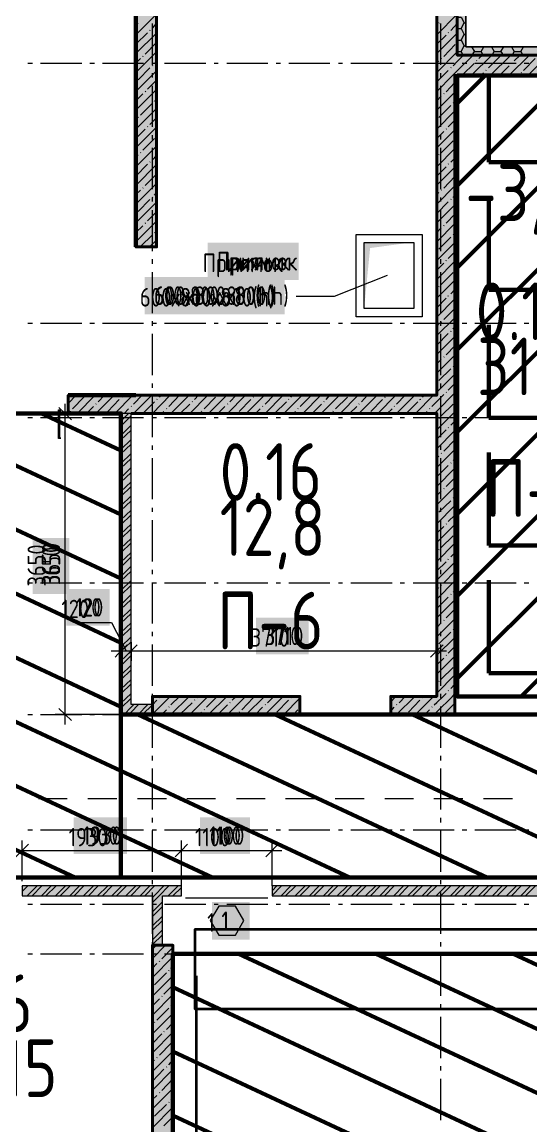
# Model space of a CAD drawing. Header units: millimetres. Extents: x -164500 to 426394, y -23753 to 102118.
# Drawn here: x -68379 to -62200, y 8979 to 22379 of the extents above; entities that cross this region are included whole.
import ezdxf

# ---------------------------------------------------------------- set-up
doc = ezdxf.new("R2010")
doc.units = ezdxf.units.MM
for name, color, linetype, lineweight in [('0) шлифовка', 5, 'Continuous', 60), ('183 стяжка подвал', 160, 'Continuous', 60), ('192 подвал стенки 0.2м гидроиз', 6, 'Continuous', 60), ('389 П-1', 210, 'Continuous', 35), ('414 скб подвал', 160, 'Continuous', 60)]:
    doc.layers.add(name, color=color, linetype=linetype, lineweight=lineweight)
doc.layers.add('PDF _Геометрия', color=7, linetype='Continuous', true_color=0x1f1f1f)
doc.layers.add('PDF _Сплошная заливка', color=7, linetype='Continuous', true_color=0xffffff)
doc.layers.add('PDF _Текст', color=7, linetype='Continuous')
doc.styles.get("Standard").update_dxf_attribs({"font": 'ГОСТ тип А.ttf'})
doc.styles.add('СПДС', font='ГОСТ тип А.ttf', dxfattribs={"width": 0.9})
doc.linetypes.add('зигзаг', pattern='A,0.00254,-5.08,[131,ltypeshp.shx,S=5.08,R=0,X=-5.08,Y=0],-10.16,[131,ltypeshp.shx,S=5.08,R=180,X=5.08,Y=0],-5.08', length=20.32254)
pattern_1 = [(155, (205553.1, 26879), (-297.8825, -638.811), [])]

msp = doc.modelspace()

# ---------------------------------------------------------------- hatches: boundary and pattern name
at = {"layer": '0) шлифовка', "true_color": 0x2776bb}
h = msp.add_hatch(dxfattribs=at)
h.set_pattern_fill('ANSI31', color=152, scale=222, angle=110)
h.set_pattern_definition(pattern_1)
h.paths.add_polyline_path([(-67178.041, 11993.277), (-71020.405, 11993.277), (-71020.405, 17627.614), (-67178.041, 17627.614)])
h = msp.add_hatch(dxfattribs=at)
h.set_pattern_fill('ANSI31', color=152, scale=222, angle=110)
h.set_pattern_definition(pattern_1)
h.paths.add_polyline_path([(-55591.642, 11993.277), (-67178.041, 11993.277), (-67178.041, 13971.65), (-55591.642, 13971.65)])
h = msp.add_hatch(dxfattribs=at)
h.set_pattern_fill('ANSI31', color=152, scale=222, angle=110)
h.set_pattern_definition(pattern_1)
h.paths.add_polyline_path([(-31300.449, 966.076), (-66546.826, 966.076), (-66546.826, 11069.754), (-31300.449, 11069.754)])
at = {"layer": '183 стяжка подвал'}
h = msp.add_hatch(dxfattribs=at)
h.set_pattern_fill('ANSI31', color=256, scale=222)
h.set_pattern_definition([(45, (205553.1, 26879), (-498.4042, 498.4042), [])])
h.paths.add_polyline_path([(-61573.359, 21728.394), (-63094.206, 21728.394), (-63094.206, 14191.94), (-61573.359, 14191.94)])
at = {"layer": '414 скб подвал'}
h = msp.add_hatch(dxfattribs=at)
h.set_pattern_fill('ANGLE', color=256, scale=222)
h.set_pattern_definition([(0, (205553.1, 26879), (0, 1550.67), [1127.76, -422.91]), (90, (205553.1, 26879), (-1550.67, 9e-14), [1127.76, -422.91])])
h.paths.add_polyline_path([(-61573.359, 21728.394), (-63094.206, 21728.394), (-63094.206, 14191.94), (-61573.359, 14191.94)])
at = {"layer": 'PDF _Сплошная заливка', "linetype": 'зигзаг', "transparency": 33554559}
msp.add_hatch(color=7, dxfattribs=at).paths.add_polyline_path([(-64225.31, 18906.99), (-64191.419, 19245.897), (-64187.183, 19292.497), (-64157.529, 19589.041), (-64153.292, 19635.641), (-64119.401, 19639.877), (-64089.747, 19644.113), (-64055.856, 19648.35), (-63996.547, 19656.822), (-63962.657, 19661.059), (-63903.348, 19669.531), (-63869.457, 19673.768), (-63810.148, 19682.241), (-63776.258, 19686.477), (-63716.949, 19694.95), (-63683.058, 19699.186), (-63653.421, 19703.422), (-64225.31, 19703.422)])
h = msp.add_hatch(color=256, dxfattribs=at)
h.paths.add_polyline_path([(-69266.559, 17627.614), (-69266.559, 17847.904), (-69669.011, 17847.904), (-69669.011, 17627.614)])
h.paths.add_polyline_path([(-67817.729, 17847.904), (-67817.729, 17627.614), (-63344.151, 17627.614), (-63344.151, 17847.904)])
h = msp.add_hatch(color=256, dxfattribs=at)
h.paths.add_polyline_path([(-65004.797, 13971.65), (-65004.797, 14191.94), (-66796.77, 14191.94), (-66796.77, 13971.65)])
h.paths.add_polyline_path([(-63903.348, 14191.94), (-63903.348, 13971.65), (-63344.168, 13971.65), (-63344.168, 14191.94)])
h = msp.add_hatch(color=256, dxfattribs=at)
h.paths.add_polyline_path([(-63123.861, 13971.65), (-63123.861, 14191.94), (-63344.151, 14191.94), (-63344.151, 13971.65)])
h.paths.add_polyline_path([(-61670.795, 14191.94), (-61670.795, 13971.65), (-61353.086, 13971.65), (-61353.086, 14191.94)])
h = msp.add_hatch(color=256, dxfattribs=at)
h.paths.add_polyline_path([(-69478.376, 11772.987), (-69478.376, 11891.605), (-69859.647, 11891.605), (-69859.647, 11772.987)])
h.paths.add_polyline_path([(-65343.705, 11891.605), (-65343.705, 11772.987), (-58730.773, 11772.987), (-58730.773, 11891.605)])
h.paths.add_polyline_path([(-66445.154, 11772.987), (-66445.154, 11891.605), (-68376.926, 11891.605), (-68376.926, 11772.987)])

# ---------------------------------------------------------------- linework, layer by layer
at = {"layer": '0) шлифовка'}
for points in [[(-67178.041, 11993.277), (-71020.405, 11993.277), (-71020.405, 17627.614), (-67178.041, 17627.614)], [(-55591.642, 11993.277), (-67178.041, 11993.277), (-67178.041, 13971.65), (-55591.642, 13971.65)], [(-31300.449, 966.076), (-66546.826, 966.076), (-66546.826, 11069.754), (-31300.449, 11069.754)]]:
    msp.add_lwpolyline(points, close=True, dxfattribs=at)
at = {"layer": '183 стяжка подвал'}
msp.add_lwpolyline([(-63094.206, 21728.394), (-61573.359, 21728.394), (-61573.359, 14191.94), (-63094.206, 14191.94)], close=True, dxfattribs=at)
at = {"layer": '192 подвал стенки 0.2м гидроиз'}
for points in [[(-66995.879, 19648.35), (-66995.879, 23935.529), (-71143.259, 23935.529), (-71143.259, 17847.904), (-69266.559, 17847.904)], [(-67817.729, 17847.904), (-66995.879, 17847.904)]]:
    msp.add_lwpolyline(points, dxfattribs=at)
at = {"layer": '389 П-1'}
msp.add_lwpolyline([(-62030.886, 10394.767), (-66276.439, 10394.767), (-66276.439, 11366.698), (-62030.886, 11366.698)], close=True, dxfattribs=at)
msp.add_lwpolyline([(-66264.453, 10802.625), (-66264.453, 938.133), (-49283.475, 938.133), (-49283.475, 8570.312)], dxfattribs=at)
at = {"layer": 'PDF _Геометрия', "color": 7, "lineweight": 40}
for points in [[(-66995.879, 24261.728), (-66995.879, 27684.693), (-66745.934, 27684.693), (-63344.151, 27684.693), (-63094.206, 27684.693), (-63094.206, 21978.339), (-62992.534, 21978.339)], [(-63094.206, 21978.339), (-63094.206, 27684.693)], [(-71088.186, 24261.728), (-71003.459, 24261.728), (-67182.278, 24261.728), (-67097.551, 24261.728), (-67182.278, 24261.728), (-71003.459, 24261.728), (-71088.186, 24261.728), (-71189.858, 24261.728), (-71189.858, 24011.783), (-66995.879, 24011.783), (-66995.879, 19648.35), (-66745.934, 19648.35), (-66745.934, 27434.749), (-63344.151, 27434.749), (-63344.151, 21728.394), (-63344.151, 17847.904), (-67817.729, 17847.904), (-67817.729, 17627.614), (-67178.041, 17627.614)], [(-67055.187, 17627.614), (-63344.151, 17627.614), (-63344.151, 14191.94), (-63903.348, 14191.94), (-63903.348, 13971.65), (-63344.151, 13971.65), (-63123.861, 13971.65), (-63123.861, 14191.94), (-63123.861, 21728.394), (-63094.206, 21728.394), (-55566.224, 21728.394)], [(-71189.858, 10014.905), (-71189.858, 13022.709), (-71410.148, 13022.709), (-71410.148, 8468.64), (-71410.148, 8218.695), (-66796.77, 8218.695), (-66796.77, 461.951), (-66546.826, 461.951), (-62522.3, 461.951), (-62522.3, 711.895), (-66546.826, 711.895), (-66546.826, 8218.695), (-66546.826, 8468.64), (-66546.826, 11171.427), (-66796.77, 11171.427), (-66796.77, 8468.64), (-71189.858, 8468.64), (-71189.858, 9896.287)]]:
    msp.add_lwpolyline(points, dxfattribs=at)
at = {"layer": 'PDF _Геометрия', "color": 7, "lineweight": 9}
for points in [[(-62992.534, 27684.693), (-62992.534, 22080.011)], [(-30948.833, 22080.011), (-30948.833, 461.951), (-30948.833, 22080.011), (-31050.505, 22080.011), (-62992.534, 22080.011), (-31050.505, 22080.011)], [(-64322.746, 18801.081), (-64322.746, 19800.858), (-63522.077, 19800.858), (-63522.077, 18801.081)], [(-63623.749, 18902.753), (-64225.31, 18902.753), (-64225.31, 19703.422), (-63623.749, 19703.422)], [(-65991.865, 11645.897), (-66093.537, 11472.207), (-65991.865, 11294.281), (-65788.521, 11294.281), (-65686.848, 11472.207), (-65788.521, 11645.897)]]:
    msp.add_lwpolyline(points, close=True, dxfattribs=at)
at = {"layer": 'PDF _Геометрия', "lineweight": 9}
for points in [[(-66995.879, 22224.047), (-66745.934, 22473.991)], [(-63344.151, 22224.047), (-63094.206, 22473.991)], [(-66995.879, 22334.191), (-66970.461, 22363.846)], [(-66995.879, 22109.665), (-66856.079, 22249.465)], [(-66995.879, 21995.284), (-66745.934, 22245.228)], [(-66826.425, 22274.883), (-66822.188, 22283.355)], [(-66796.77, 22304.537), (-66745.934, 22359.61)], [(-63344.151, 21995.284), (-63094.206, 22245.228)], [(-63318.733, 22363.846), (-63314.496, 22368.082)], [(-63204.351, 22249.465), (-63200.115, 22253.701)], [(-63174.697, 22274.883), (-63094.206, 22359.61)], [(-66885.734, 21991.048), (-66745.934, 22130.847)], [(-63344.151, 22109.665), (-63229.769, 22219.81)], [(-66995.879, 21766.521), (-66745.934, 22016.466)], [(-63344.151, 21766.521), (-63094.206, 22016.466)], [(-63344.151, 21537.759), (-63153.515, 21728.394), (-63094.206, 21787.703), (-62903.571, 21978.339)], [(-63259.424, 21961.393), (-63119.624, 22105.429)], [(-63145.042, 21847.012), (-63094.206, 21902.084), (-63017.952, 21978.339)], [(-62924.753, 21728.394), (-62674.808, 21978.339)], [(-62831.553, 21935.975), (-62789.19, 21978.339)], [(-62695.99, 21728.394), (-62446.046, 21978.339)], [(-62467.228, 21728.394), (-62217.283, 21978.339)], [(-62403.682, 21906.321), (-62331.665, 21978.339)], [(-62238.465, 21728.394), (-61988.521, 21978.339)], [(-66995.879, 21880.903), (-66940.806, 21935.975)], [(-66911.152, 21961.393), (-66906.915, 21969.866)], [(-66796.77, 21847.012), (-66792.534, 21855.485)], [(-66771.352, 21876.666), (-66745.934, 21902.084)], [(-63344.151, 21880.903), (-63318.733, 21906.321)], [(-63289.078, 21935.975), (-63284.842, 21940.212)], [(-63030.661, 21736.867), (-62890.862, 21876.666)], [(-62861.207, 21906.321), (-62856.971, 21910.557)], [(-62717.172, 21821.594), (-62577.372, 21961.393)], [(-62581.609, 21728.394), (-62462.991, 21847.012)], [(-62433.337, 21876.666), (-62429.1, 21880.903)], [(-62289.301, 21791.94), (-62149.502, 21935.975)], [(-66995.879, 21537.759), (-66745.934, 21787.703)], [(-66970.461, 21677.558), (-66826.425, 21821.594)], [(-63344.151, 21652.14), (-63267.896, 21728.394), (-63204.351, 21791.94)], [(-63174.697, 21821.594), (-63170.461, 21825.83)], [(-62810.371, 21728.394), (-62776.481, 21762.285)], [(-62746.826, 21791.94), (-62742.59, 21796.176)], [(-62352.846, 21728.394), (-62348.61, 21736.867)], [(-62318.955, 21762.285), (-62314.719, 21766.521)], [(-66995.879, 21652.14), (-66991.642, 21652.14)], [(-66856.079, 21563.177), (-66745.934, 21673.322)], [(-63229.769, 21533.523), (-63123.861, 21643.667)], [(-66995.879, 21308.996), (-66745.934, 21558.941)], [(-66995.879, 21423.378), (-66911.152, 21508.105)], [(-66885.734, 21533.523), (-66877.261, 21541.995)], [(-63344.151, 21308.996), (-63123.861, 21529.286)], [(-63344.151, 21423.378), (-63289.078, 21478.45)], [(-63259.424, 21508.105), (-63255.187, 21512.341)], [(-66995.879, 21080.234), (-66745.934, 21330.178)], [(-66940.806, 21249.688), (-66796.77, 21393.723)], [(-66771.352, 21419.141), (-66767.116, 21427.614)], [(-63318.733, 21220.033), (-63174.697, 21364.069)], [(-63145.042, 21393.723), (-63140.806, 21397.96)], [(-66970.461, 21220.033), (-66966.224, 21224.27)], [(-66826.425, 21135.306), (-66745.934, 21215.797)], [(-63344.151, 21080.234), (-63123.861, 21300.524)], [(-63344.151, 21194.615), (-63339.914, 21198.851)], [(-63204.351, 21105.652), (-63123.861, 21186.142)], [(-66995.879, 20851.471), (-66745.934, 21101.416)], [(-66995.879, 20965.853), (-66885.734, 21080.234)], [(-66856.079, 21105.652), (-66851.843, 21109.888)], [(-63344.151, 20851.471), (-63123.861, 21071.761)], [(-63344.151, 20965.853), (-63259.424, 21050.579)], [(-63229.769, 21080.234), (-63225.533, 21084.47)], [(-66911.152, 20821.817), (-66771.352, 20965.853)], [(-63289.078, 20792.162), (-63145.042, 20936.198)], [(-66995.879, 20622.709), (-66745.934, 20872.653)], [(-66940.806, 20792.162), (-66936.57, 20796.399)], [(-63344.151, 20622.709), (-63123.861, 20842.999)], [(-63318.733, 20766.744), (-63314.496, 20770.981)], [(-66995.879, 20737.09), (-66970.461, 20766.744)], [(-66995.879, 20508.327), (-66856.079, 20652.363)], [(-66995.879, 20393.946), (-66745.934, 20648.127)], [(-66826.425, 20677.781), (-66822.188, 20682.018)], [(-66796.77, 20707.436), (-66745.934, 20758.272)], [(-63204.351, 20652.363), (-63200.115, 20656.599)], [(-63174.697, 20677.781), (-63123.861, 20728.617)], [(-66885.734, 20393.946), (-66745.934, 20533.746)], [(-63344.151, 20508.327), (-63229.769, 20622.709)], [(-63344.151, 20398.183), (-63123.861, 20618.472)], [(-63259.424, 20364.292), (-63123.861, 20504.091)], [(-66995.879, 20169.42), (-66745.934, 20419.364)], [(-66911.152, 20364.292), (-66906.915, 20368.528)], [(-63344.151, 20169.42), (-63123.861, 20389.71)], [(-66995.879, 20283.801), (-66940.806, 20338.874)], [(-66796.77, 20249.911), (-66792.534, 20254.147)], [(-66771.352, 20279.565), (-66745.934, 20304.983)], [(-63344.151, 20283.801), (-63318.733, 20309.219)], [(-63289.078, 20338.874), (-63284.842, 20343.11)], [(-63145.042, 20249.911), (-63123.861, 20275.329)], [(-66995.879, 19940.657), (-66745.934, 20190.602)], [(-66970.461, 20080.457), (-66826.425, 20224.492)], [(-63344.151, 20055.039), (-63204.351, 20194.838)], [(-63344.151, 19940.657), (-63123.861, 20160.947)], [(-63174.697, 20224.492), (-63170.461, 20228.729)], [(-66995.879, 20055.039), (-66991.642, 20055.039)], [(-66856.079, 19966.076), (-66745.934, 20076.22)], [(-63229.769, 19936.421), (-63123.861, 20046.566)], [(-66995.879, 19711.895), (-66745.934, 19961.839)], [(-66995.879, 19826.276), (-66911.152, 19906.767)], [(-66885.734, 19936.421), (-66877.261, 19940.657)], [(-63344.151, 19711.895), (-63123.861, 19932.185)], [(-63344.151, 19826.276), (-63289.078, 19881.349)], [(-63259.424, 19906.767), (-63255.187, 19915.239)], [(-66940.806, 19652.586), (-66796.77, 19796.622)], [(-66830.661, 19648.35), (-66745.934, 19733.077)], [(-66771.352, 19822.04), (-66767.116, 19826.276)], [(-63344.151, 19483.132), (-63123.861, 19703.422)], [(-63318.733, 19622.932), (-63174.697, 19766.967)], [(-63145.042, 19796.622), (-63140.806, 19800.858)], [(-63344.151, 19597.514), (-63339.914, 19601.75)], [(-63204.351, 19508.55), (-63123.861, 19589.041)], [(-63344.151, 19254.37), (-63123.861, 19474.66)], [(-63344.151, 19368.751), (-63259.424, 19453.478)], [(-63229.769, 19478.896), (-63225.533, 19487.369)], [(-63289.078, 19195.061), (-63145.042, 19339.097)], [(-63344.151, 19025.607), (-63123.861, 19245.897)], [(-63318.733, 19165.407), (-63314.496, 19169.643)], [(-63204.351, 19051.025), (-63200.115, 19059.498)], [(-63174.697, 19080.68), (-63123.861, 19131.516)], [(-63344.151, 18911.226), (-63229.769, 19025.607)], [(-63344.151, 18796.845), (-63123.861, 19017.135)], [(-63259.424, 18767.19), (-63123.861, 18902.753)], [(-63344.151, 18572.319), (-63123.861, 18788.372)], [(-63344.151, 18682.463), (-63318.733, 18712.118)], [(-63289.078, 18737.536), (-63284.842, 18741.772)], [(-63174.697, 18623.155), (-63170.461, 18631.627)], [(-63145.042, 18652.809), (-63123.861, 18678.227)], [(-63344.151, 18457.937), (-63204.351, 18597.737)], [(-63344.151, 18343.556), (-63123.861, 18563.846)], [(-63229.769, 18339.32), (-63123.861, 18449.465)], [(-63344.151, 18114.793), (-63123.861, 18335.083)], [(-63344.151, 18229.175), (-63289.078, 18284.247)], [(-63259.424, 18309.665), (-63255.187, 18313.902)], [(-63344.151, 17886.031), (-63123.861, 18106.321)], [(-63318.733, 18025.83), (-63174.697, 18169.866)], [(-63145.042, 18195.284), (-63140.806, 18199.52)], [(-63344.151, 18000.412), (-63339.914, 18000.412)], [(-63204.351, 17911.449), (-63123.861, 17991.94)], [(-67817.729, 17750.468), (-67720.293, 17847.904)], [(-67766.893, 17682.686), (-67627.094, 17826.722)], [(-67711.821, 17627.614), (-67491.531, 17847.904)], [(-67483.058, 17627.614), (-67262.768, 17847.904)], [(-67453.404, 17767.413), (-67377.149, 17847.904)], [(-67254.296, 17627.614), (-67034.006, 17847.904)], [(-67169.569, 17826.722), (-67165.332, 17830.958)], [(-67025.533, 17627.614), (-66805.243, 17847.904)], [(-67025.533, 17741.995), (-66919.624, 17847.904)], [(-66796.77, 17627.614), (-66580.717, 17847.904)], [(-66712.044, 17826.722), (-66690.862, 17847.904)], [(-66597.662, 17712.341), (-66466.336, 17847.904)], [(-66572.244, 17627.614), (-66351.954, 17847.904)], [(-66343.482, 17627.614), (-66123.192, 17847.904)], [(-66284.173, 17797.068), (-66237.573, 17847.904)], [(-66169.792, 17682.686), (-66029.992, 17826.722)], [(-66114.719, 17627.614), (-65894.429, 17847.904)], [(-65885.957, 17627.614), (-65665.667, 17847.904)], [(-65856.302, 17767.413), (-65780.048, 17847.904)], [(-65657.194, 17627.614), (-65436.904, 17847.904)], [(-65572.467, 17826.722), (-65568.231, 17830.958)], [(-65428.432, 17627.614), (-65208.142, 17847.904)], [(-65428.432, 17741.995), (-65322.523, 17847.904)], [(-65199.669, 17627.614), (-64979.379, 17847.904)], [(-65114.942, 17826.722), (-65093.76, 17847.904)], [(-65000.561, 17712.341), (-64864.998, 17847.904)], [(-64970.906, 17627.614), (-64750.617, 17847.904)], [(-64746.38, 17627.614), (-64526.09, 17847.904)], [(-64687.071, 17797.068), (-64640.472, 17847.904)], [(-64572.69, 17682.686), (-64428.654, 17826.722)], [(-64517.618, 17627.614), (-64297.328, 17847.904)], [(-64288.855, 17627.614), (-64068.565, 17847.904)], [(-64259.201, 17767.413), (-64182.947, 17847.904)], [(-64060.093, 17627.614), (-63839.803, 17847.904)], [(-63975.366, 17826.722), (-63966.893, 17830.958)], [(-63831.33, 17627.614), (-63611.04, 17847.904)], [(-63831.33, 17741.995), (-63725.421, 17847.904)], [(-63602.568, 17627.614), (-63382.278, 17847.904)], [(-63517.841, 17826.722), (-63496.659, 17847.904)], [(-63403.459, 17712.341), (-63344.151, 17771.65), (-63259.424, 17856.377)], [(-63373.805, 17627.614), (-63344.151, 17657.268), (-63123.861, 17877.558)], [(-63229.769, 17881.795), (-63225.533, 17886.031)], [(-67597.439, 17627.614), (-67512.712, 17712.341)], [(-67483.058, 17741.995), (-67478.822, 17746.232)], [(-67339.022, 17653.032), (-67199.223, 17797.068)], [(-67055.187, 17712.341), (-67050.951, 17716.577)], [(-66911.152, 17627.614), (-66771.352, 17767.413)], [(-66741.698, 17797.068), (-66737.462, 17801.304)], [(-66457.863, 17627.614), (-66343.482, 17741.995)], [(-66313.827, 17767.413), (-66309.591, 17771.65)], [(-66000.338, 17627.614), (-65915.611, 17712.341)], [(-65885.957, 17741.995), (-65881.72, 17746.232)], [(-65741.921, 17653.032), (-65602.122, 17797.068)], [(-65458.086, 17712.341), (-65453.85, 17716.577)], [(-65314.05, 17627.614), (-65170.015, 17767.413)], [(-65144.597, 17797.068), (-65140.36, 17801.304)], [(-64856.525, 17627.614), (-64742.144, 17741.995)], [(-64716.726, 17767.413), (-64712.489, 17771.65)], [(-64403.236, 17627.614), (-64314.273, 17712.341)], [(-64288.855, 17741.995), (-64284.619, 17746.232)], [(-64144.819, 17653.032), (-64000.784, 17797.068)], [(-63860.984, 17712.341), (-63856.748, 17716.577)], [(-63716.949, 17627.614), (-63572.913, 17767.413)], [(-63547.495, 17797.068), (-63539.022, 17801.304)], [(-63289.078, 17597.96), (-63145.042, 17741.995)], [(-67796.547, 17653.032), (-67792.311, 17661.505)], [(-67368.677, 17627.614), (-67364.44, 17631.85)], [(-67139.914, 17627.614), (-67084.842, 17682.686)], [(-66686.625, 17627.614), (-66656.971, 17653.032)], [(-66627.317, 17682.686), (-66623.08, 17686.923)], [(-66229.1, 17627.614), (-66229.1, 17627.614)], [(-66199.446, 17653.032), (-66195.21, 17661.505)], [(-65771.575, 17627.614), (-65767.339, 17631.85)], [(-65542.813, 17627.614), (-65487.74, 17682.686)], [(-65085.288, 17627.614), (-65059.87, 17653.032)], [(-65030.215, 17682.686), (-65025.979, 17686.923)], [(-64631.999, 17627.614), (-64631.999, 17627.614)], [(-64602.345, 17653.032), (-64598.108, 17661.505)], [(-64174.474, 17627.614), (-64170.238, 17631.85)], [(-63945.711, 17627.614), (-63886.403, 17682.686)], [(-63488.186, 17627.614), (-63458.532, 17653.032)], [(-63433.114, 17682.686), (-63428.877, 17686.923)], [(-63344.151, 17428.506), (-63123.861, 17648.796)], [(-63318.733, 17568.305), (-63314.496, 17572.542)], [(-63344.151, 17314.125), (-63229.769, 17428.506)], [(-63344.151, 17199.743), (-63123.861, 17420.033)], [(-63204.351, 17453.924), (-63200.115, 17458.16)], [(-63174.697, 17483.578), (-63123.861, 17534.414)], [(-63259.424, 17170.089), (-63123.861, 17305.652)], [(-63344.151, 16970.981), (-63123.861, 17191.271)], [(-63344.151, 17085.362), (-63318.733, 17110.78)], [(-63289.078, 17140.434), (-63284.842, 17144.671)], [(-63174.697, 17026.053), (-63170.461, 17030.29)], [(-63145.042, 17055.708), (-63123.861, 17076.889)], [(-63344.151, 16856.599), (-63204.351, 16996.399)], [(-63344.151, 16742.218), (-63123.861, 16962.508)], [(-63229.769, 16742.218), (-63123.861, 16848.127)], [(-63344.151, 16517.692), (-63123.861, 16737.982)], [(-63344.151, 16632.073), (-63289.078, 16682.909)], [(-63259.424, 16712.564), (-63255.187, 16716.8)], [(-63344.151, 16288.929), (-63123.861, 16509.219)], [(-63318.733, 16428.729), (-63174.697, 16568.528)], [(-63145.042, 16598.183), (-63140.806, 16602.419)], [(-63344.151, 16403.311), (-63339.914, 16403.311)], [(-63204.351, 16314.348), (-63123.861, 16394.838)], [(-63344.151, 16060.167), (-63123.861, 16280.457)], [(-63344.151, 16174.548), (-63259.424, 16255.039)], [(-63229.769, 16284.693), (-63225.533, 16288.929)], [(-63289.078, 16000.858), (-63145.042, 16140.657)], [(-63344.151, 15831.404), (-63123.861, 16051.694)], [(-63318.733, 15971.204), (-63314.496, 15975.44)], [(-63344.151, 15717.023), (-63229.769, 15827.168)], [(-63344.151, 15602.642), (-63123.861, 15822.932)], [(-63204.351, 15856.822), (-63200.115, 15861.059)], [(-63174.697, 15886.477), (-63123.861, 15937.313)], [(-63259.424, 15572.987), (-63123.861, 15708.55)], [(-63344.151, 15373.879), (-63123.861, 15594.169)], [(-63289.078, 15543.333), (-63284.842, 15547.569)], [(-63344.151, 15488.261), (-63318.733, 15513.679)], [(-63174.697, 15428.952), (-63170.461, 15433.188)], [(-63145.042, 15458.606), (-63123.861, 15479.788)], [(-63344.151, 15259.498), (-63204.351, 15399.297)], [(-63344.151, 15145.117), (-63123.861, 15365.407)], [(-63229.769, 15145.117), (-63123.861, 15251.025)], [(-63344.151, 14916.354), (-63123.861, 15136.644)], [(-63344.151, 15030.736), (-63289.078, 15085.808)], [(-63259.424, 15115.462), (-63255.187, 15119.699)], [(-63344.151, 14691.828), (-63123.861, 14907.882)], [(-63318.733, 14831.627), (-63174.697, 14971.427)], [(-63145.042, 15001.081), (-63140.806, 15005.317)], [(-63344.151, 14801.973), (-63339.914, 14806.209)], [(-63204.351, 14717.246), (-63123.861, 14797.737)], [(-63344.151, 14463.065), (-63123.861, 14683.355)], [(-63344.151, 14577.447), (-63259.424, 14657.937)], [(-63229.769, 14687.592), (-63225.533, 14691.828)], [(-63289.078, 14403.757), (-63145.042, 14543.556)], [(-63344.151, 14234.303), (-63123.861, 14454.593)], [(-63318.733, 14374.102), (-63314.496, 14378.339)], [(-63174.697, 14289.375), (-63123.861, 14340.212)], [(-63373.805, 14090.267), (-63344.151, 14119.922), (-63267.896, 14191.94), (-63229.769, 14230.067)], [(-63373.805, 13971.65), (-63344.151, 14005.54), (-63153.515, 14191.94), (-63123.861, 14225.83)], [(-63204.351, 14259.721), (-63200.115, 14263.957)], [(-66796.77, 13975.886), (-66580.717, 14191.94)], [(-66796.77, 14090.267), (-66741.698, 14145.34)], [(-66712.044, 14174.994), (-66707.807, 14179.23)], [(-66572.244, 13971.65), (-66351.954, 14191.94)], [(-66572.244, 14090.267), (-66466.336, 14191.94)], [(-66457.863, 13975.886), (-66313.827, 14115.685)], [(-66343.482, 13971.65), (-66123.192, 14191.94)], [(-66284.173, 14145.34), (-66279.937, 14149.576)], [(-66254.518, 14174.994), (-66237.573, 14191.94)], [(-66140.137, 14060.613), (-66008.811, 14191.94)], [(-66114.719, 13971.65), (-65894.429, 14191.94)], [(-66000.338, 13971.65), (-65885.957, 14090.267)], [(-65885.957, 13971.65), (-65665.667, 14191.94)], [(-65856.302, 14115.685), (-65852.066, 14119.922)], [(-65826.648, 14145.34), (-65780.048, 14191.94)], [(-65712.267, 14030.958), (-65572.467, 14174.994)], [(-65657.194, 13971.65), (-65436.904, 14191.94)], [(-65428.432, 13971.65), (-65208.142, 14191.94)], [(-65428.432, 14090.267), (-65424.195, 14094.504)], [(-65398.777, 14115.685), (-65322.523, 14191.94)], [(-65284.396, 14001.304), (-65144.597, 14145.34)], [(-65199.669, 13971.65), (-65004.797, 14170.758)], [(-65114.942, 14174.994), (-65110.706, 14179.23)], [(-63903.348, 14128.394), (-63839.803, 14191.94)], [(-63831.33, 13971.65), (-63611.04, 14191.94)], [(-63831.33, 14090.267), (-63827.094, 14094.504)], [(-63801.676, 14115.685), (-63725.421, 14191.94)], [(-63687.294, 14001.304), (-63547.495, 14145.34)], [(-63602.568, 13971.65), (-63382.278, 14191.94)], [(-63517.841, 14174.994), (-63513.604, 14179.23)], [(-63259.424, 13975.886), (-63123.861, 14111.449)], [(-66686.625, 13971.65), (-66627.317, 14030.958)], [(-66597.662, 14060.613), (-66593.426, 14064.849)], [(-66229.1, 13971.65), (-66199.446, 14001.304)], [(-66169.792, 14030.958), (-66165.555, 14035.195)], [(-65771.575, 13971.65), (-65771.575, 13975.886)], [(-65741.921, 14001.304), (-65737.685, 14005.54)], [(-65542.813, 13971.65), (-65458.086, 14060.613)], [(-65314.05, 13975.886), (-65309.814, 13980.122)], [(-65085.288, 13971.65), (-65030.215, 14030.958)], [(-63903.348, 14014.013), (-63860.984, 14060.613)], [(-63716.949, 13975.886), (-63712.712, 13980.122)], [(-63488.186, 13971.65), (-63433.114, 14030.958)], [(-63403.459, 14060.613), (-63399.223, 14064.849)], [(-63145.042, 13971.65), (-63123.861, 13997.068)], [(-66796.77, 11010.446), (-66635.789, 11171.427)], [(-66796.77, 11124.827), (-66745.934, 11171.427)], [(-66682.389, 11006.209), (-66546.826, 11146.009)], [(-66796.77, 10781.683), (-66546.826, 11031.627)], [(-66796.77, 10896.064), (-66741.698, 10951.137)], [(-66712.044, 10976.555), (-66707.807, 10985.028)], [(-66597.662, 10862.174), (-66593.426, 10870.646)], [(-66572.244, 10891.828), (-66546.826, 10917.246)], [(-66796.77, 10552.921), (-66546.826, 10802.865)], [(-66771.352, 10692.72), (-66627.317, 10836.756)], [(-66796.77, 10667.302), (-66792.534, 10667.302)], [(-66656.971, 10578.339), (-66546.826, 10688.484)], [(-66796.77, 10324.158), (-66546.826, 10574.102)], [(-66796.77, 10438.539), (-66712.044, 10523.266)], [(-66682.389, 10548.684), (-66678.153, 10552.921)], [(-66796.77, 10095.395), (-66546.826, 10345.34)], [(-66741.698, 10264.849), (-66597.662, 10408.885)], [(-66572.244, 10434.303), (-66563.772, 10442.776)], [(-66771.352, 10235.195), (-66767.116, 10239.431)], [(-66627.317, 10150.468), (-66546.826, 10230.958)], [(-66796.77, 9866.633), (-66546.826, 10116.577)], [(-66796.77, 9981.014), (-66682.389, 10095.395)], [(-66656.971, 10120.814), (-66652.735, 10125.05)], [(-66712.044, 9836.979), (-66572.244, 9981.014)], [(-66796.77, 9637.87), (-66546.826, 9887.815)], [(-66796.77, 9752.252), (-66771.352, 9781.906)], [(-66741.698, 9807.324), (-66737.462, 9811.56)], [(-66796.77, 9523.489), (-66656.971, 9667.525)], [(-66796.77, 9413.344), (-66546.826, 9663.288)], [(-66627.317, 9692.943), (-66623.08, 9697.179)], [(-66597.662, 9722.597), (-66546.826, 9777.67)], [(-66682.389, 9409.108), (-66546.826, 9548.907)], [(-66796.77, 9184.582), (-66546.826, 9434.526)], [(-66712.044, 9379.453), (-66707.807, 9383.69)], [(-66796.77, 9298.963), (-66741.698, 9349.799)], [(-66597.662, 9265.072), (-66593.426, 9269.309)], [(-66572.244, 9294.727), (-66546.826, 9320.145)], [(-66796.77, 8955.819), (-66546.826, 9205.763)], [(-66771.352, 9095.618), (-66627.317, 9239.654)], [(-66796.77, 9070.2), (-66792.534, 9070.2)], [(-66656.971, 8981.237), (-66546.826, 9091.382)]]:
    msp.add_lwpolyline(points, dxfattribs=at)
at = {"layer": 'PDF _Геометрия', "color": 251, "lineweight": 9, "true_color": 0x4a4a4a}
for points in [[(-63094.206, 22440.1), (-63047.607, 22440.1), (-63009.479, 22368.082), (-62992.534, 22368.082)], [(-63094.206, 22300.301), (-63047.607, 22300.301), (-63009.479, 22228.283), (-62992.534, 22228.283)], [(-63047.607, 22300.301), (-63009.479, 22368.082)], [(-63094.206, 22160.501), (-63047.607, 22160.501), (-63009.479, 22088.484), (-62992.534, 22088.484)], [(-63047.607, 22160.501), (-63009.479, 22228.283)], [(-63094.206, 22020.702), (-63047.607, 22020.702), (-63026.425, 21978.339)], [(-63047.607, 22020.702), (-63009.479, 22088.484)], [(-62920.516, 22080.011), (-62886.625, 22020.702), (-62806.135, 22020.702), (-62784.953, 21978.339)], [(-62912.044, 21978.339), (-62886.625, 22020.702)], [(-62806.135, 22020.702), (-62772.244, 22080.011)], [(-62679.045, 22080.011), (-62645.154, 22020.702), (-62564.663, 22020.702), (-62539.245, 21978.339)], [(-62670.572, 21978.339), (-62645.154, 22020.702)], [(-62564.663, 22020.702), (-62530.773, 22080.011)], [(-62437.573, 22080.011), (-62403.682, 22020.702), (-62323.192, 22020.702), (-62297.774, 21978.339)], [(-62424.864, 21978.339), (-62403.682, 22020.702)], [(-62323.192, 22020.702), (-62289.301, 22080.011)]]:
    msp.add_lwpolyline(points, dxfattribs=at)
at = {"layer": 'PDF _Геометрия', "color": 7, "lineweight": 9}
for points in [[(-66796.77, 21859.721), (-66796.77, 22359.61)], [(-63293.314, 21859.721), (-63293.314, 22359.61)], [(-62992.534, 22080.011), (-62992.534, 22080.011)], [(-68309.145, 21880.903), (-68254.073, 21880.903)], [(-68156.637, 21880.903), (-67652.512, 21880.903)], [(-67555.076, 21880.903), (-67500.003, 21880.903)], [(-67402.568, 21880.903), (-66902.679, 21880.903)], [(-66801.007, 21880.903), (-66745.934, 21880.903)], [(-66648.498, 21880.903), (-66148.61, 21880.903)], [(-66046.938, 21880.903), (-65996.102, 21880.903)], [(-65894.429, 21880.903), (-65394.541, 21880.903)], [(-65292.869, 21880.903), (-65242.032, 21880.903)], [(-65140.36, 21880.903), (-64640.472, 21880.903)], [(-64538.799, 21880.903), (-64487.963, 21880.903)], [(-64386.291, 21880.903), (-63886.403, 21880.903)], [(-63788.967, 21880.903), (-63733.894, 21880.903)], [(-63632.222, 21880.903), (-63132.333, 21880.903)], [(-63034.898, 21880.903), (-62979.825, 21880.903)], [(-62882.389, 21880.903), (-62378.264, 21880.903)], [(-62280.828, 21880.903), (-62225.756, 21880.903)], [(-66796.77, 21707.213), (-66796.77, 21758.049)], [(-63293.314, 21707.213), (-63293.314, 21758.049)], [(-66796.77, 21105.652), (-66796.77, 21605.54)], [(-63293.314, 21105.652), (-63293.314, 21605.54)], [(-66796.77, 20953.144), (-66796.77, 21003.98)], [(-63293.314, 20953.144), (-63293.314, 21003.98)], [(-66796.77, 20351.583), (-66796.77, 20851.471)], [(-63293.314, 20351.583), (-63293.314, 20851.471)], [(-66796.77, 20199.074), (-66796.77, 20249.911)], [(-63293.314, 20199.074), (-63293.314, 20249.911)], [(-66796.77, 19597.514), (-66796.77, 20097.402)], [(-63293.314, 19597.514), (-63293.314, 20097.402)], [(-66796.77, 19445.005), (-66796.77, 19500.078)], [(-63293.314, 19445.005), (-63293.314, 19500.078)], [(-66796.77, 18843.445), (-66796.77, 19343.333)], [(-63945.711, 19300.97), (-64589.636, 19046.789), (-65051.397, 19046.789)], [(-63293.314, 18843.445), (-63293.314, 19343.333)], [(-68309.145, 18724.827), (-68254.073, 18724.827)], [(-68156.637, 18724.827), (-67652.512, 18724.827)], [(-67555.076, 18724.827), (-67500.003, 18724.827)], [(-67402.568, 18724.827), (-66902.679, 18724.827)], [(-66801.007, 18724.827), (-66745.934, 18724.827)], [(-66796.77, 18690.936), (-66796.77, 18746.009)], [(-66648.498, 18724.827), (-66148.61, 18724.827)], [(-66046.938, 18724.827), (-65996.102, 18724.827)], [(-65894.429, 18724.827), (-65394.541, 18724.827)], [(-65292.869, 18724.827), (-65242.032, 18724.827)], [(-65140.36, 18724.827), (-64640.472, 18724.827)], [(-64538.799, 18724.827), (-64487.963, 18724.827)], [(-64386.291, 18724.827), (-63886.403, 18724.827)], [(-63788.967, 18724.827), (-63733.894, 18724.827)], [(-63632.222, 18724.827), (-63132.333, 18724.827)], [(-63293.314, 18690.936), (-63293.314, 18746.009)], [(-63034.898, 18724.827), (-62979.825, 18724.827)], [(-62882.389, 18724.827), (-62378.264, 18724.827)], [(-62280.828, 18724.827), (-62225.756, 18724.827)], [(-66796.77, 18093.612), (-66796.77, 18593.5)], [(-63293.314, 18093.612), (-63293.314, 18593.5)], [(-66796.77, 17936.867), (-66796.77, 17991.94)], [(-63293.314, 17936.867), (-63293.314, 17991.94)], [(-66796.77, 17339.543), (-66796.77, 17839.431)], [(-63293.314, 17339.543), (-63293.314, 17839.431)], [(-67855.856, 13853.032), (-67855.856, 17746.232)], [(-68309.145, 17576.778), (-68254.073, 17576.778)], [(-68156.637, 17576.778), (-67652.512, 17576.778)], [(-67961.765, 17627.614), (-67855.856, 17627.614), (-67737.239, 17627.614)], [(-67555.076, 17576.778), (-67500.003, 17576.778)], [(-67402.568, 17576.778), (-66902.679, 17576.778)], [(-66801.007, 17576.778), (-66745.934, 17576.778)], [(-66648.498, 17576.778), (-66148.61, 17576.778)], [(-66046.938, 17576.778), (-65996.102, 17576.778)], [(-65894.429, 17576.778), (-65394.541, 17576.778)], [(-65292.869, 17576.778), (-65242.032, 17576.778)], [(-65140.36, 17576.778), (-64640.472, 17576.778)], [(-64538.799, 17576.778), (-64487.963, 17576.778)], [(-64386.291, 17576.778), (-63886.403, 17576.778)], [(-63788.967, 17576.778), (-63733.894, 17576.778)], [(-63632.222, 17576.778), (-63132.333, 17576.778)], [(-63034.898, 17576.778), (-62979.825, 17576.778)], [(-62882.389, 17576.778), (-62378.264, 17576.778)], [(-62280.828, 17576.778), (-62225.756, 17576.778)], [(-66796.77, 17187.034), (-66796.77, 17237.87)], [(-63293.314, 17187.034), (-63293.314, 17237.87)], [(-66796.77, 16585.474), (-66796.77, 17085.362)], [(-63293.314, 16585.474), (-63293.314, 17085.362)], [(-66796.77, 16432.965), (-66796.77, 16483.801)], [(-63293.314, 16432.965), (-63293.314, 16483.801)], [(-66796.77, 15831.404), (-66796.77, 16331.293)], [(-63293.314, 15831.404), (-63293.314, 16331.293)], [(-66796.77, 15678.896), (-66796.77, 15729.732)], [(-63293.314, 15678.896), (-63293.314, 15729.732)], [(-68309.145, 15572.987), (-68254.073, 15572.987)], [(-68156.637, 15572.987), (-67652.512, 15572.987)], [(-67555.076, 15572.987), (-67500.003, 15572.987)], [(-67402.568, 15572.987), (-66902.679, 15572.987)], [(-66801.007, 15572.987), (-66745.934, 15572.987)], [(-66796.77, 15077.335), (-66796.77, 15577.224)], [(-66648.498, 15572.987), (-66148.61, 15572.987)], [(-66046.938, 15572.987), (-65996.102, 15572.987)], [(-65894.429, 15572.987), (-65394.541, 15572.987)], [(-65292.869, 15572.987), (-65242.032, 15572.987)], [(-65140.36, 15572.987), (-64640.472, 15572.987)], [(-64538.799, 15572.987), (-64487.963, 15572.987)], [(-64386.291, 15572.987), (-63886.403, 15572.987)], [(-63788.967, 15572.987), (-63733.894, 15572.987)], [(-63632.222, 15572.987), (-63132.333, 15572.987)], [(-63293.314, 15077.335), (-63293.314, 15577.224)], [(-63034.898, 15572.987), (-62979.825, 15572.987)], [(-62882.389, 15572.987), (-62378.264, 15572.987)], [(-62280.828, 15572.987), (-62225.756, 15572.987)], [(-67733.002, 15090.044), (-67292.423, 15090.044), (-67114.496, 14746.9)], [(-66796.77, 14924.827), (-66796.77, 14975.663)], [(-63293.314, 14924.827), (-63293.314, 14975.663)], [(-67296.659, 14746.9), (-67055.187, 14746.9), (-63225.533, 14746.9)], [(-67178.041, 14852.809), (-67178.041, 14746.9), (-67178.041, 14624.047)], [(-67055.187, 14852.809), (-67055.187, 14746.9), (-67055.187, 14624.047)], [(-66796.77, 14323.266), (-66796.77, 14823.155)], [(-63344.151, 14852.809), (-63344.151, 14746.9), (-63344.151, 14624.047)], [(-63293.314, 14323.266), (-63293.314, 14823.155)], [(-66796.77, 14170.758), (-66796.77, 14225.83)], [(-63293.314, 14170.758), (-63293.314, 14225.83)], [(-68309.145, 13971.65), (-68254.073, 13971.65)], [(-68156.637, 13971.65), (-67652.512, 13971.65)], [(-67178.041, 13971.65), (-67855.856, 13971.65), (-67978.71, 13971.65)], [(-67555.076, 13971.65), (-67500.003, 13971.65)], [(-67402.568, 13971.65), (-66902.679, 13971.65)], [(-66801.007, 13971.65), (-66745.934, 13971.65)], [(-66796.77, 13569.197), (-66796.77, 14069.086)], [(-66648.498, 13971.65), (-66148.61, 13971.65)], [(-66046.938, 13971.65), (-65996.102, 13971.65)], [(-65894.429, 13971.65), (-65394.541, 13971.65)], [(-65292.869, 13971.65), (-65242.032, 13971.65)], [(-65140.36, 13971.65), (-64640.472, 13971.65)], [(-64538.799, 13971.65), (-64487.963, 13971.65)], [(-64386.291, 13971.65), (-63886.403, 13971.65)], [(-63788.967, 13971.65), (-63733.894, 13971.65)], [(-63632.222, 13971.65), (-63132.333, 13971.65)], [(-63293.314, 13569.197), (-63293.314, 14069.086)], [(-63034.898, 13971.65), (-62979.825, 13971.65)], [(-62882.389, 13971.65), (-62378.264, 13971.65)], [(-62280.828, 13971.65), (-62225.756, 13971.65)], [(-66796.77, 13416.689), (-66796.77, 13471.761)], [(-63293.314, 13416.689), (-63293.314, 13471.761)], [(-66796.77, 12819.364), (-66796.77, 13319.253)], [(-63293.314, 12819.364), (-63293.314, 13319.253)], [(-66796.77, 12662.62), (-66796.77, 12717.692)], [(-63293.314, 12662.62), (-63293.314, 12717.692)], [(-68309.145, 12573.656), (-68254.073, 12573.656)], [(-68156.637, 12573.656), (-67652.512, 12573.656)], [(-67555.076, 12573.656), (-67500.003, 12573.656)], [(-67402.568, 12573.656), (-66902.679, 12573.656)], [(-66801.007, 12573.656), (-66745.934, 12573.656)], [(-66796.77, 12065.295), (-66796.77, 12565.184)], [(-66648.498, 12573.656), (-66148.61, 12573.656)], [(-66046.938, 12573.656), (-65996.102, 12573.656)], [(-65894.429, 12573.656), (-65394.541, 12573.656)], [(-65292.869, 12573.656), (-65242.032, 12573.656)], [(-65140.36, 12573.656), (-64640.472, 12573.656)], [(-64538.799, 12573.656), (-64487.963, 12573.656)], [(-64386.291, 12573.656), (-63886.403, 12573.656)], [(-63788.967, 12573.656), (-63733.894, 12573.656)], [(-63632.222, 12573.656), (-63132.333, 12573.656)], [(-63293.314, 12065.295), (-63293.314, 12565.184)], [(-63034.898, 12573.656), (-62979.825, 12573.656)], [(-62882.389, 12573.656), (-62378.264, 12573.656)], [(-62280.828, 12573.656), (-62225.756, 12573.656)], [(-68376.926, 11950.914), (-68376.926, 12323.712), (-68376.926, 12442.33)], [(-66445.154, 11891.605), (-66445.154, 12323.712), (-66445.154, 12442.33)], [(-65343.705, 11891.605), (-65343.705, 12323.712), (-65343.705, 12442.33)], [(-71308.476, 12323.712), (-69859.647, 12323.712), (-69736.793, 12323.712), (-69478.376, 12323.712), (-68376.926, 12323.712), (-66445.154, 12323.712), (-65225.087, 12323.712)], [(-66796.77, 11912.787), (-66796.77, 11963.623)], [(-63293.314, 11912.787), (-63293.314, 11963.623)], [(-66796.77, 11311.226), (-66796.77, 11811.115)], [(-63293.314, 11311.226), (-63293.314, 11811.115)], [(-68309.145, 11671.315), (-68254.073, 11671.315)], [(-68156.637, 11671.315), (-67652.512, 11671.315)], [(-67555.076, 11671.315), (-67500.003, 11671.315)], [(-67402.568, 11671.315), (-66902.679, 11671.315)], [(-66801.007, 11671.315), (-66745.934, 11671.315)], [(-66648.498, 11671.315), (-66148.61, 11671.315)], [(-66394.318, 11747.569), (-65394.541, 11747.569)], [(-66046.938, 11671.315), (-65996.102, 11671.315)], [(-65894.429, 11671.315), (-65394.541, 11671.315)], [(-65292.869, 11671.315), (-65242.032, 11671.315)], [(-65140.36, 11671.315), (-64640.472, 11671.315)], [(-64538.799, 11671.315), (-64487.963, 11671.315)], [(-64386.291, 11671.315), (-63886.403, 11671.315)], [(-63788.967, 11671.315), (-63733.894, 11671.315)], [(-63632.222, 11671.315), (-63132.333, 11671.315)], [(-63034.898, 11671.315), (-62979.825, 11671.315)], [(-62882.389, 11671.315), (-62378.264, 11671.315)], [(-62280.828, 11671.315), (-62225.756, 11671.315)], [(-66796.77, 11158.718), (-66796.77, 11209.554)], [(-63293.314, 11158.718), (-63293.314, 11209.554)], [(-68309.145, 11069.754), (-68254.073, 11069.754)], [(-68156.637, 11069.754), (-67652.512, 11069.754)], [(-67555.076, 11069.754), (-67500.003, 11069.754)], [(-67402.568, 11069.754), (-66902.679, 11069.754)], [(-66801.007, 11069.754), (-66745.934, 11069.754)], [(-66796.77, 10557.157), (-66796.77, 11057.045)], [(-66648.498, 11069.754), (-66148.61, 11069.754)], [(-66046.938, 11069.754), (-65996.102, 11069.754)], [(-65894.429, 11069.754), (-65394.541, 11069.754)], [(-65292.869, 11069.754), (-65242.032, 11069.754)], [(-65140.36, 11069.754), (-64640.472, 11069.754)], [(-64538.799, 11069.754), (-64487.963, 11069.754)], [(-64386.291, 11069.754), (-63886.403, 11069.754)], [(-63788.967, 11069.754), (-63733.894, 11069.754)], [(-63632.222, 11069.754), (-63132.333, 11069.754)], [(-63293.314, 10557.157), (-63293.314, 11057.045)], [(-63034.898, 11069.754), (-62979.825, 11069.754)], [(-62882.389, 11069.754), (-62378.264, 11069.754)], [(-62280.828, 11069.754), (-62225.756, 11069.754)], [(-66796.77, 10404.649), (-66796.77, 10455.485)], [(-63293.314, 10404.649), (-63293.314, 10455.485)], [(-66796.77, 9803.088), (-66796.77, 10302.976)], [(-63293.314, 9803.088), (-63293.314, 10302.976)], [(-66796.77, 9650.579), (-66796.77, 9705.652)], [(-63293.314, 9650.579), (-63293.314, 9705.652)], [(-66796.77, 9049.019), (-66796.77, 9548.907)], [(-63293.314, 9049.019), (-63293.314, 9548.907)]]:
    msp.add_lwpolyline(points, dxfattribs=at)
at = {"layer": 'PDF _Геометрия', "color": 7, "lineweight": 40}
for points in [[(-53448.052, 21978.339), (-62907.807, 21978.339), (-62992.534, 21978.339), (-62907.807, 21978.339)], [(-66796.77, 13971.65), (-65004.797, 13971.65), (-65004.797, 14191.94), (-66796.77, 14191.94)]]:
    msp.add_lwpolyline(points, close=True, dxfattribs=at)
at = {"layer": 'PDF _Геометрия', "color": 7, "lineweight": 18}
for points in [[(-67932.11, 17699.632), (-67855.856, 17627.614), (-67779.602, 17551.36)], [(-67101.787, 14818.918), (-67178.041, 14746.9), (-67250.059, 14670.646)], [(-66983.17, 14818.918), (-67055.187, 14746.9), (-67131.442, 14670.646)], [(-63267.896, 14818.918), (-63344.151, 14746.9), (-63420.405, 14670.646)], [(-67932.11, 14047.904), (-67855.856, 13971.65), (-67779.602, 13899.632)], [(-68300.672, 12399.966), (-68376.926, 12323.712), (-68453.181, 12247.458)], [(-66368.9, 12399.966), (-66445.154, 12323.712), (-66521.408, 12247.458)], [(-65271.687, 12399.966), (-65343.705, 12323.712), (-65419.959, 12247.458)]]:
    msp.add_lwpolyline(points, dxfattribs=at)
at = {"layer": 'PDF _Геометрия', "color": 7, "lineweight": 9, "true_color": 0xffffff}
for points in [[(-67906.692, 17322.597), (-67936.347, 17322.597), (-67936.347, 17669.977), (-67906.692, 17669.977)], [(-67906.692, 17661.505), (-67923.638, 17661.505), (-67923.638, 17331.07), (-67906.692, 17331.07)]]:
    msp.add_lwpolyline(points, dxfattribs=at)
at = {"layer": 'PDF _Геометрия', "color": 15, "lineweight": 9, "true_color": 0xa54a4a}
for points in [[(-67178.041, 17534.414), (-67084.842, 17627.614)], [(-67178.041, 17475.106), (-67055.187, 17597.96)], [(-67178.041, 17360.724), (-67055.187, 17483.578)], [(-67178.041, 17305.652), (-67055.187, 17424.27)], [(-67178.041, 17191.271), (-67055.187, 17309.888)], [(-67178.041, 17136.198), (-67055.187, 17254.816)], [(-67178.041, 17021.817), (-67055.187, 17140.434)], [(-67178.041, 16962.508), (-67055.187, 17081.126)], [(-67178.041, 16848.127), (-67055.187, 16970.981)], [(-67178.041, 16793.054), (-67055.187, 16911.672)], [(-67178.041, 16678.673), (-67055.187, 16797.291)], [(-67178.041, 16619.364), (-67055.187, 16742.218)], [(-67178.041, 16504.983), (-67055.187, 16627.837)], [(-67178.041, 16449.911), (-67055.187, 16568.528)], [(-67178.041, 16335.529), (-67055.187, 16454.147)], [(-67178.041, 16276.22), (-67055.187, 16399.074)], [(-67178.041, 16166.076), (-67055.187, 16284.693)], [(-67178.041, 16106.767), (-67055.187, 16225.384)], [(-67178.041, 15992.385), (-67055.187, 16111.003)], [(-67178.041, 15937.313), (-67055.187, 16055.931)], [(-67178.041, 15822.932), (-67055.187, 15941.549)], [(-67178.041, 15763.623), (-67055.187, 15886.477)], [(-67178.041, 15649.242), (-67055.187, 15772.096)], [(-67178.041, 15594.169), (-67055.187, 15712.787)], [(-67178.041, 15479.788), (-67055.187, 15598.406)], [(-67178.041, 15420.479), (-67055.187, 15543.333)], [(-67178.041, 15306.098), (-67055.187, 15428.952)], [(-67178.041, 15251.025), (-67055.187, 15369.643)], [(-67178.041, 15136.644), (-67055.187, 15255.262)], [(-67178.041, 15081.572), (-67055.187, 15200.189)], [(-67178.041, 14967.19), (-67055.187, 15085.808)], [(-67178.041, 14907.882), (-67055.187, 15030.736)], [(-67178.041, 14793.5), (-67055.187, 14916.354)], [(-67178.041, 14738.428), (-67055.187, 14857.045)], [(-67178.041, 14624.047), (-67055.187, 14742.664)], [(-67178.041, 14564.738), (-67055.187, 14687.592)], [(-67178.041, 14450.356), (-67055.187, 14573.21)], [(-67178.041, 14395.284), (-67055.187, 14513.902)], [(-67178.041, 14280.903), (-67055.187, 14399.52)], [(-67178.041, 14225.83), (-67055.187, 14344.448)], [(-67178.041, 14111.449), (-67055.187, 14230.067)], [(-67178.041, 14052.14), (-67055.187, 14170.758)], [(-67139.914, 13971.65), (-67055.187, 14060.613), (-67021.297, 14094.504)], [(-67084.842, 13971.65), (-67055.187, 14001.304), (-66966.224, 14094.504)], [(-66970.461, 13971.65), (-66851.843, 14094.504)], [(-66915.388, 13971.65), (-66796.77, 14090.267)], [(-66801.007, 13971.65), (-66796.77, 13975.886)], [(-68376.926, 11883.132), (-68368.454, 11891.605)], [(-68376.926, 11823.824), (-68309.145, 11891.605)], [(-68317.618, 11772.987), (-68194.764, 11891.605)], [(-68258.309, 11772.987), (-68139.691, 11891.605)], [(-68143.928, 11772.987), (-68025.31, 11891.605)], [(-68088.855, 11772.987), (-67966.001, 11891.605)], [(-67974.474, 11772.987), (-67851.62, 11891.605)], [(-67915.165, 11772.987), (-67796.547, 11891.605)], [(-67800.784, 11772.987), (-67682.166, 11891.605)], [(-67745.711, 11772.987), (-67627.094, 11891.605)], [(-67631.33, 11772.987), (-67512.712, 11891.605)], [(-67572.021, 11772.987), (-67453.404, 11891.605)], [(-67461.876, 11772.987), (-67339.022, 11891.605)], [(-67402.568, 11772.987), (-67283.95, 11891.605)], [(-67288.186, 11772.987), (-67169.569, 11891.605)], [(-67233.114, 11772.987), (-67110.26, 11891.605)], [(-67118.733, 11772.987), (-66995.879, 11891.605)], [(-67059.424, 11772.987), (-66940.806, 11891.605)], [(-66945.042, 11772.987), (-66826.425, 11891.605)], [(-66889.97, 11772.987), (-66771.352, 11891.605)], [(-66796.77, 11751.806), (-66775.589, 11772.987), (-66656.971, 11891.605)], [(-66796.77, 11692.497), (-66716.28, 11772.987), (-66597.662, 11891.605)], [(-66606.135, 11772.987), (-66483.281, 11891.605)], [(-66546.826, 11772.987), (-66445.154, 11874.66)], [(-65343.705, 11832.296), (-65284.396, 11891.605)], [(-65343.705, 11777.224), (-65229.323, 11891.605)], [(-65233.56, 11772.987), (-65114.942, 11891.605)], [(-65178.487, 11772.987), (-65055.633, 11891.605)], [(-65064.106, 11772.987), (-64941.252, 11891.605)], [(-65004.797, 11772.987), (-64886.18, 11891.605)], [(-64890.416, 11772.987), (-64771.798, 11891.605)], [(-64835.343, 11772.987), (-64716.726, 11891.605)], [(-64720.962, 11772.987), (-64602.345, 11891.605)], [(-64665.89, 11772.987), (-64543.036, 11891.605)], [(-64551.508, 11772.987), (-64428.654, 11891.605)], [(-64492.2, 11772.987), (-64373.582, 11891.605)], [(-64377.818, 11772.987), (-64259.201, 11891.605)], [(-64322.746, 11772.987), (-64199.892, 11891.605)], [(-64208.365, 11772.987), (-64085.511, 11891.605)], [(-64149.056, 11772.987), (-64030.438, 11891.605)], [(-64034.675, 11772.987), (-63916.057, 11891.605)], [(-63979.602, 11772.987), (-63860.984, 11891.605)], [(-63865.221, 11772.987), (-63746.603, 11891.605)], [(-63805.912, 11772.987), (-63687.294, 11891.605)], [(-63695.767, 11772.987), (-63572.913, 11891.605)], [(-63636.458, 11772.987), (-63517.841, 11891.605)], [(-63522.077, 11772.987), (-63403.459, 11891.605)], [(-63467.005, 11772.987), (-63344.151, 11891.605)], [(-63352.623, 11772.987), (-63229.769, 11891.605)], [(-63293.314, 11772.987), (-63174.697, 11891.605)], [(-63178.933, 11772.987), (-63060.316, 11891.605)], [(-63123.861, 11772.987), (-63001.007, 11891.605)], [(-63009.479, 11772.987), (-62890.862, 11891.605)], [(-62950.171, 11772.987), (-62831.553, 11891.605)], [(-62835.789, 11772.987), (-62717.172, 11891.605)], [(-62780.717, 11772.987), (-62662.099, 11891.605)], [(-62666.336, 11772.987), (-62547.718, 11891.605)], [(-62611.263, 11772.987), (-62488.409, 11891.605)], [(-62496.882, 11772.987), (-62374.028, 11891.605)], [(-62437.573, 11772.987), (-62318.955, 11891.605)], [(-62323.192, 11772.987), (-62204.574, 11891.605)], [(-62268.119, 11772.987), (-62145.265, 11891.605)], [(-66796.77, 11578.116), (-66673.916, 11700.97)], [(-66796.77, 11523.043), (-66673.916, 11641.661)], [(-66796.77, 11408.662), (-66673.916, 11527.28)], [(-66796.77, 11353.589), (-66673.916, 11472.207)], [(-66796.77, 11239.208), (-66673.916, 11357.826)], [(-66796.77, 11179.899), (-66673.916, 11298.517)], [(-66690.862, 11171.427), (-66673.916, 11188.372)]]:
    msp.add_lwpolyline(points, dxfattribs=at)
at = {"layer": 'PDF _Геометрия', "color": 16, "lineweight": 9, "true_color": 0x800000}
for points in [[(-67055.187, 14094.504), (-67055.187, 17627.614), (-67178.041, 17627.614), (-67178.041, 13971.65), (-67055.187, 13971.65), (-66796.77, 13971.65), (-66796.77, 14094.504)], [(-66673.916, 11171.427), (-66673.916, 11772.987), (-66445.154, 11772.987), (-66445.154, 11891.605), (-68376.926, 11891.605), (-68376.926, 11772.987), (-66796.77, 11772.987), (-66796.77, 11171.427)], [(-61823.303, 11171.427), (-61823.303, 11772.987), (-58730.773, 11772.987), (-58730.773, 11891.605), (-65343.705, 11891.605), (-65343.705, 11772.987), (-61941.921, 11772.987), (-61941.921, 11171.427)]]:
    msp.add_lwpolyline(points, close=True, dxfattribs=at)
at = {"layer": 'PDF _Геометрия', "color": 8, "lineweight": 9, "true_color": 0x808080}
for points in [[(-68177.818, 12954.927), (-67830.438, 12954.927)], [(-67580.494, 12954.927), (-67228.877, 12954.927)], [(-66978.933, 12954.927), (-66627.317, 12954.927)], [(-66377.372, 12954.927), (-66029.992, 12954.927)], [(-65775.812, 12954.927), (-65428.432, 12954.927)], [(-65178.487, 12954.927), (-64826.871, 12954.927)], [(-64576.926, 12954.927), (-64225.31, 12954.927)], [(-63975.366, 12954.927), (-63627.986, 12954.927)], [(-63378.041, 12954.927), (-63026.425, 12954.927)], [(-62776.481, 12954.927), (-62424.864, 12954.927)]]:
    msp.add_lwpolyline(points, dxfattribs=at)
at = {"layer": 'PDF _Сплошная заливка', "linetype": 'зигзаг', "lineweight": 5, "transparency": 33554559}
for points in [[(-66995.879, 27684.693), (-66995.879, 19648.35), (-66745.951, 27684.693), (-66745.951, 19648.35)], [(-63344.151, 27684.693), (-63344.151, 21728.394), (-63094.223, 27684.693), (-63094.223, 21728.394)], [(-63094.206, 27684.693), (-63094.206, 21978.339), (-62992.551, 27684.693), (-62992.551, 21978.339)], [(-63094.206, 21978.339), (-63094.206, 21728.394), (-53448.052, 21978.339), (-53448.052, 21728.394)], [(-62992.534, 22080.011), (-62992.534, 21978.339), (-31050.505, 22080.011), (-31050.505, 21978.339)], [(-63344.151, 21728.394), (-63344.151, 14191.94), (-63123.877, 21728.394), (-63123.877, 14191.94)], [(-67178.041, 17627.614), (-67178.041, 13971.65), (-67055.204, 17627.614), (-67055.204, 13971.65)], [(-67055.187, 14094.504), (-67055.187, 13971.65), (-66796.787, 14094.504), (-66796.787, 13971.65)], [(-66796.77, 11772.987), (-66796.77, 11171.427), (-66673.933, 11772.987), (-66673.933, 11171.427)], [(-66796.77, 11171.427), (-66796.77, 8468.64), (-66546.843, 11171.427), (-66546.843, 8468.64)]]:
    msp.add_solid(points, dxfattribs=at)

# ---------------------------------------------------------------- texts
at = {"char_height": 700, "attachment_point": 4}
for s, insert in [('-3,400', (-62998.044, 20229.751)), ('0.12', (-62871.135, 18867.441)), ('31,1', (-62854.213, 18116.606)), ('0.16', (-65980.543, 16917.186)), ('П-3', (-62756.912, 16720.546)), ('12,8', (-65980.543, 16166.349)), ('П-6', (-66010.159, 15112.957)), ('П-6', (-69542.616, 10467.883)), ('0.15', (-69193.659, 9680.045))]:
    msp.add_mtext(s, dxfattribs=dict(at, insert=insert))
at = {"linetype": 'зигзаг', "attachment_point": 4, "style": 'СПДС', "bg_fill": 1, "box_fill_scale": 1.5, "bg_fill_color": 7, "bg_fill_true_color": 16777215, "bg_fill_transparency": 0}
for s, insert, char_height in [('Приямок', (-66012.732, 19444.578), 226.8403), ('600х800х800(h)', (-66775.309, 19046.344), 226.84032), ('120', (-67728.525, 15274.062), 222.8704), ('3710', (-65428.1, 14926.667), 222.8704), ('1930', (-67639.557, 12503.382), 222.8704), ('1100', (-66105.932, 12503.382), 222.8704), ('1', (-65957.664, 11467.737), 227.989)]:
    msp.add_mtext(s, dxfattribs=dict(at, insert=insert, char_height=char_height))
at = {"linetype": 'зигзаг', "insert": (-68027.891, 15546.621), "char_height": 222.8704, "attachment_point": 4, "rotation": 90, "style": 'СПДС', "bg_fill": 1, "box_fill_scale": 1.5, "bg_fill_color": 7, "bg_fill_true_color": 16777215, "bg_fill_transparency": 0}
msp.add_mtext('3650', dxfattribs=at)
at = {"layer": 'PDF _Текст', "linetype": 'зигзаг', "attachment_point": 4}
for s, insert, char_height in [('Приямок', (-66186.174, 19425.425), 226.8403), ('Приямок', (-66012.732, 19444.578), 226.8403), ('600х800х800(h)', (-66948.75, 19027.192), 226.84032), ('600х800х800(h)', (-66775.309, 19046.344), 226.84032), ('120', (-67901.966, 15254.91), 222.8704), ('120', (-67728.525, 15274.062), 222.8704), ('3710', (-65601.541, 14907.515), 222.8704), ('3710', (-65428.1, 14926.667), 222.8704), ('1930', (-67812.999, 12484.23), 222.8704), ('1930', (-67639.557, 12503.382), 222.8704), ('1100', (-66279.373, 12484.23), 222.8704), ('1100', (-66105.932, 12503.382), 222.8704), ('1', (-66131.106, 11448.585), 227.989), ('1', (-65957.664, 11467.737), 227.989)]:
    msp.add_mtext(s, dxfattribs=dict(at, insert=insert, char_height=char_height))
at = {"layer": 'PDF _Текст', "linetype": 'зигзаг', "char_height": 222.8704, "attachment_point": 4, "rotation": 90}
for insert in [(-68201.333, 15527.469), (-68027.891, 15546.621)]:
    msp.add_mtext('3650', dxfattribs=dict(at, insert=insert))

doc.saveas('drawing.dxf')
